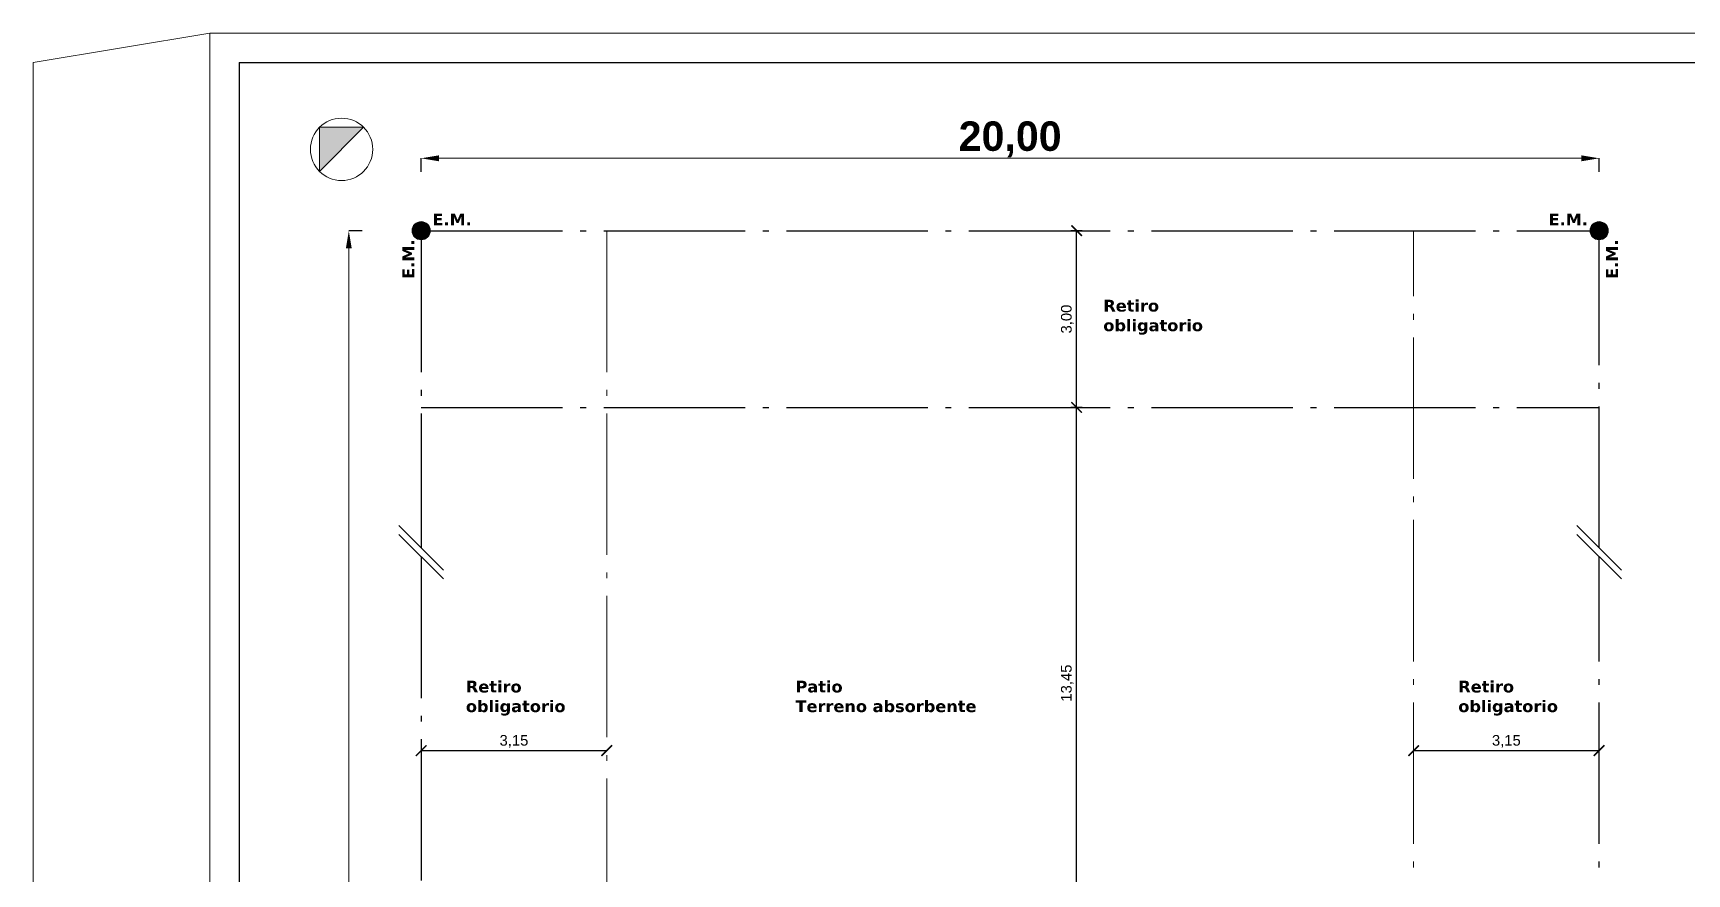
# Model space of a CAD drawing. Header units: millimetres. Extents: x 1434 to 1553, y 1501 to 1543.
# Drawn here: x 1458.48 to 1486.56, y 1524.86 to 1539.14 of the extents above; entities that cross this region are included whole.
import ezdxf

# ---------------------------------------------------------------- set-up
doc = ezdxf.new("R2010")
doc.units = ezdxf.units.MM
doc.linetypes.add('ACAD_ISO04W100', pattern=[30, 24, -3, 0, -3])
for name, color, linetype, lineweight in [('0.2', 40, 'Continuous', 20), ('0.3', 30, 'Continuous', 30), ('cotas', 104, 'Continuous', 18), ('L.M.', 160, 'ACAD_ISO04W100', 30), ('nomenclatura', 41, 'Continuous', 18)]:
    doc.layers.add(name, color=color, linetype=linetype, lineweight=lineweight)
doc.layers.add('gris', color=252, linetype='Continuous', lineweight=18, true_color=0x696969)
doc.styles.add('SANSSERIFBOLD', font='sasb____.pfb')
doc.styles.get("Standard").update_dxf_attribs({"font": 'ARIAL.TTF'})
doc.dimstyles.new('BM-1en 100', dxfattribs={"dimtxt": 0.18, "dimasz": 0.18, "dimexe": 0.1, "dimexo": 0.1, "dimgap": 0.05, "dimtad": 1, "dimtxsty": 'Standard', "dimblk": 'ARCHTICK', "dimcen": -0.18, "dimadec": 0, "dimazin": 0, "dimtfac": 1, "dimtmove": 0, "dimatfit": 3, "dimldrblk": 'ARCHTICK', "dimfxl": 1, "dimarcsym": 0})
doc.dimstyles.new('ISO-25', dxfattribs={"dimtxt": 2.5, "dimasz": 2.5, "dimexe": 1.25, "dimexo": 0.625, "dimtad": 1, "dimtxsty": 'Standard', "dimcen": 2.5, "dimadec": 0, "dimazin": 0, "dimtfac": 1, "dimtmove": 0, "dimatfit": 3, "dimfxl": 1, "dimarcsym": 0})

# ---------------------------------------------------------------- blocks, each defined once
blk = doc.blocks.new('*D6')
at = {"layer": 'cotas', "color": 0, "linetype": 'Continuous', "lineweight": -2}
for p, q in [((1464.071, 1535.783), (1463.842, 1535.783)), ((1464.071, 1509.873), (1463.842, 1509.873))]:
    blk.add_line(p, q, dxfattribs=at)
at = {"layer": 'cotas', "color": 0, "linetype": 'Continuous', "lineweight": 9}
blk.add_line((1463.842, 1535.483), (1463.842, 1510.173), dxfattribs=at)
at = {"layer": 'cotas', "color": 0, "linetype": 'Continuous'}
for points in [[(1463.792, 1535.483), (1463.892, 1535.483), (1463.842, 1535.783)], [(1463.792, 1510.173), (1463.892, 1510.173), (1463.842, 1509.873)]]:
    blk.add_solid(points, dxfattribs=at)
at = {"layer": 'Defpoints', "color": 0, "linetype": 'Continuous'}
for p in [(1464.071, 1535.783), (1463.842, 1509.873), (1464.071, 1509.873)]:
    blk.add_point(p, dxfattribs=at)
at = {"layer": 'cotas', "linetype": 'Continuous', "insert": (1463.522, 1522.828), "char_height": 0.5, "attachment_point": 5, "rotation": 90, "style": 'SANSSERIFBOLD'}
blk.add_mtext('30,00', dxfattribs=at)
blk = doc.blocks.new('_ArchTick')
at = {"color": 0, "linetype": 'ByBlock', "const_width": 0.15}
blk.add_lwpolyline([(-0.5, -0.5), (0.5, 0.5)], dxfattribs=at)
blk = doc.blocks.new('*D8')
at = {"layer": 'cotas', "color": 0, "lineweight": -2}
blk.add_line((1481.921, 1526.957), (1485.071, 1526.957), dxfattribs=at)
at = {"layer": 'Defpoints', "color": 0}
for p in [(1481.921, 1526.957), (1485.071, 1526.957), (1485.071, 1526.957)]:
    blk.add_point(p, dxfattribs=at)
at = {"layer": 'cotas', "color": 0, "lineweight": -2, "xscale": 0.18, "yscale": 0.18, "zscale": 0.18, "rotation": 180}
blk.add_blockref('_ArchTick', (1481.921, 1526.957), dxfattribs=at)
at = {"layer": 'cotas', "color": 0, "lineweight": -2, "xscale": 0.18, "yscale": 0.18, "zscale": 0.18}
blk.add_blockref('_ArchTick', (1485.071, 1526.957), dxfattribs=at)
at = {"layer": 'cotas', "color": 0, "insert": (1483.496, 1527.115), "char_height": 0.18, "attachment_point": 5}
blk.add_mtext('3,15', dxfattribs=at)
blk = doc.blocks.new('*D9')
at = {"layer": 'cotas', "color": 0, "lineweight": -2}
blk.add_line((1465.071, 1526.957), (1468.221, 1526.957), dxfattribs=at)
at = {"layer": 'Defpoints', "color": 0}
for p in [(1465.071, 1526.957), (1468.221, 1526.957), (1468.221, 1526.957)]:
    blk.add_point(p, dxfattribs=at)
at = {"layer": 'cotas', "color": 0, "lineweight": -2, "xscale": 0.18, "yscale": 0.18, "zscale": 0.18, "rotation": 180}
blk.add_blockref('_ArchTick', (1465.071, 1526.957), dxfattribs=at)
at = {"layer": 'cotas', "color": 0, "lineweight": -2, "xscale": 0.18, "yscale": 0.18, "zscale": 0.18}
blk.add_blockref('_ArchTick', (1468.221, 1526.957), dxfattribs=at)
at = {"layer": 'cotas', "color": 0, "insert": (1466.646, 1527.115), "char_height": 0.18, "attachment_point": 5}
blk.add_mtext('3,15', dxfattribs=at)
blk = doc.blocks.new('*D10')
at = {"layer": 'cotas', "color": 0, "linetype": 'Continuous', "lineweight": -2}
for p, q in [((1465.071, 1536.783), (1465.071, 1537.012)), ((1485.071, 1536.783), (1485.071, 1537.012))]:
    blk.add_line(p, q, dxfattribs=at)
at = {"layer": 'cotas', "color": 0, "linetype": 'Continuous', "lineweight": 9}
blk.add_line((1465.371, 1537.012), (1484.771, 1537.012), dxfattribs=at)
at = {"layer": 'cotas', "color": 0, "linetype": 'Continuous'}
for points in [[(1465.371, 1537.062), (1465.371, 1536.962), (1465.071, 1537.012)], [(1484.771, 1537.062), (1484.771, 1536.962), (1485.071, 1537.012)]]:
    blk.add_solid(points, dxfattribs=at)
at = {"layer": 'Defpoints', "color": 0, "linetype": 'Continuous'}
for p in [(1485.071, 1537.012), (1465.071, 1536.783), (1485.071, 1536.783)]:
    blk.add_point(p, dxfattribs=at)
at = {"layer": 'cotas', "linetype": 'Continuous', "insert": (1475.071, 1537.332), "char_height": 0.5, "attachment_point": 5, "style": 'SANSSERIFBOLD'}
blk.add_mtext('20,00', dxfattribs=at)
blk = doc.blocks.new('*D41')
at = {"layer": 'cotas', "color": 0, "lineweight": -2}
for p, q in [((1476.295, 1535.783), (1476.099, 1535.783)), ((1476.199, 1532.783), (1476.199, 1535.783))]:
    blk.add_line(p, q, dxfattribs=at)
at = {"layer": 'Defpoints', "color": 0}
for p in [(1476.199, 1535.783), (1476.395, 1535.783), (1476.199, 1532.783)]:
    blk.add_point(p, dxfattribs=at)
at = {"layer": 'cotas', "color": 0, "lineweight": -2, "xscale": 0.18, "yscale": 0.18, "zscale": 0.18}
for p, rotation in [((1476.199, 1535.783), 90), ((1476.199, 1532.783), 270)]:
    blk.add_blockref('_ArchTick', p, dxfattribs=dict(at, rotation=rotation))
at = {"layer": 'cotas', "color": 0, "insert": (1476.041, 1534.283), "char_height": 0.18, "attachment_point": 5, "rotation": 90}
blk.add_mtext('3,00', dxfattribs=at)
blk = doc.blocks.new('*D42')
at = {"layer": 'cotas', "color": 0, "lineweight": -2}
for p, q in [((1476.295, 1532.783), (1476.099, 1532.783)), ((1476.199, 1523.423), (1476.199, 1532.783))]:
    blk.add_line(p, q, dxfattribs=at)
at = {"layer": 'Defpoints', "color": 0}
for p in [(1476.199, 1532.783), (1476.395, 1532.783), (1476.199, 1523.423)]:
    blk.add_point(p, dxfattribs=at)
at = {"layer": 'cotas', "color": 0, "lineweight": -2, "xscale": 0.18, "yscale": 0.18, "zscale": 0.18}
for p, rotation in [((1476.199, 1532.783), 90), ((1476.199, 1523.423), 270)]:
    blk.add_blockref('_ArchTick', p, dxfattribs=dict(at, rotation=rotation))
at = {"layer": 'cotas', "color": 0, "insert": (1476.041, 1528.103), "char_height": 0.18, "attachment_point": 5, "rotation": 90}
blk.add_mtext('13,45', dxfattribs=at)

msp = doc.modelspace()

# ---------------------------------------------------------------- hatches: boundary and pattern name
at = {"layer": 'gris'}
msp.add_hatch(color=256, dxfattribs=at).paths.add_polyline_path([(1464.0933, 1537.5377), (1463.3446, 1536.7891), (1463.3446, 1537.5377)])
h = msp.add_hatch(color=256, dxfattribs=at)
h.paths.add_polyline_path([(1465.0697, 1535.937, 0.4111855), (1464.9167, 1535.7825), (1465.0713, 1535.7825)])
h.paths.add_polyline_path([(1465.0697, 1535.937), (1465.0713, 1535.7825), (1465.2258, 1535.7825, 0.4172482)])
h.paths.add_polyline_path([(1465.2258, 1535.7825), (1465.0713, 1535.7825), (1465.0729, 1535.628, 0.4111855)])
h.paths.add_polyline_path([(1465.0713, 1535.7825), (1464.9167, 1535.7825, 0.4172482), (1465.0729, 1535.628)])
h = msp.add_hatch(color=256, dxfattribs=at)
h.paths.add_polyline_path([(1485.0697, 1535.937, 0.4111855), (1484.9167, 1535.7825), (1485.0713, 1535.7825)])
h.paths.add_polyline_path([(1485.0697, 1535.937), (1485.0713, 1535.7825), (1485.2258, 1535.7825, 0.4172482)])
h.paths.add_polyline_path([(1485.2258, 1535.7825), (1485.0713, 1535.7825), (1485.0729, 1535.628, 0.4111855)])
h.paths.add_polyline_path([(1485.0713, 1535.7825), (1484.9167, 1535.7825, 0.4172482), (1485.0729, 1535.628)])

# ---------------------------------------------------------------- linework, layer by layer
at = {"layer": '0.2'}
for p, q in [((1461.4813, 1539.1376), (1458.4813, 1538.6376)), ((1461.4813, 1507.1376), (1461.4813, 1539.1376)), ((1461.4813, 1539.1376), (1546.4813, 1539.1376)), ((1458.4813, 1538.6376), (1458.4813, 1507.6376))]:
    msp.add_line(p, q, dxfattribs=at)
msp.add_lwpolyline([(1463.3446, 1536.7891), (1464.0933, 1537.5377), (1463.3446, 1537.5377), (1463.3446, 1536.7891)], dxfattribs=at)
for centre, radius in [((1463.719, 1537.1634), 0.5294), ((1465.0713, 1535.7825), 0.1545), ((1485.0713, 1535.7825), 0.1545)]:
    msp.add_circle(centre, radius, dxfattribs=at)
at = {"layer": '0.3', "lineweight": 30}
for q in [(1461.9813, 1507.6376), (1545.9813, 1538.6376)]:
    msp.add_line((1461.9813, 1538.6376), q, dxfattribs=at)
at = {"layer": '0.3'}
for p, q in [((1464.6932, 1530.7776), (1465.4493, 1530.0216)), ((1484.6932, 1530.7776), (1485.4493, 1530.0216)), ((1464.6932, 1530.6276), (1465.4493, 1529.8716)), ((1484.6932, 1530.6276), (1485.4493, 1529.8716))]:
    msp.add_line(p, q, dxfattribs=at)
at = {"layer": 'gris', "linetype": 'ACAD_ISO04W100', "ltscale": 0.1}
for p, q in [((1468.2213, 1535.7825), (1468.2213, 1509.8725)), ((1481.9213, 1509.8725), (1481.9213, 1535.7825))]:
    msp.add_line(p, q, dxfattribs=at)
at = {"layer": 'L.M.', "linetype": 'ACAD_ISO04W100', "ltscale": 0.1}
for p, q in [((1465.0713, 1535.7825), (1465.0713, 1530.3996)), ((1465.0713, 1535.7825), (1485.0713, 1535.7825)), ((1485.0713, 1530.3996), (1485.0713, 1535.7825)), ((1465.0713, 1532.7825), (1485.0713, 1532.7825)), ((1465.0713, 1530.2496), (1465.0713, 1509.8725)), ((1485.0713, 1509.8725), (1485.0713, 1530.2496))]:
    msp.add_line(p, q, dxfattribs=at)

# ---------------------------------------------------------------- texts
at = {"layer": 'nomenclatura', "linetype": 'Continuous', "lineweight": 15, "char_height": 0.2}
for s, insert, width, attachment_point in [('{\\fVerdana|b1|i0|c0|p34;E.M.}', (1465.9296, 1536.0729), 0.876569, 3), ('{\\fVerdana|b1|i0|c0|p34;E.M.}', (1484.2129, 1536.0729), 0.876569, 1), ('{\\fVerdana|b1|i0|c0|p34;Retiro \\Pobligatorio}', (1476.6527, 1534.6101), 7.979467, 1), ('{\\fVerdana|b1|i0|c0|p34;Retiro \\Pobligatorio}', (1465.8299, 1528.1438), 7.979467, 1), ('{\\fVerdana|b1|i0|c0|p34;Patio\\PTerreno absorbente}', (1471.4264, 1528.1438), 7.979467, 1), ('{\\fVerdana|b1|i0|c0|p34;Retiro \\Pobligatorio}', (1482.6799, 1528.1438), 7.979467, 1)]:
    msp.add_mtext(s, dxfattribs=dict(at, insert=insert, width=width, attachment_point=attachment_point))
at = {"layer": 'nomenclatura', "linetype": 'Continuous', "lineweight": 15, "char_height": 0.2, "width": 0.876569, "rotation": 90}
for insert, attachment_point in [((1464.9527, 1534.965), 7), ((1485.1898, 1534.965), 1)]:
    msp.add_mtext('{\\fVerdana|b1|i0|c0|p34;E.M.}', dxfattribs=dict(at, insert=insert, attachment_point=attachment_point))

# ---------------------------------------------------------------- dimensions: what is measured, and where the dimension line sits
at = {"layer": 'cotas', "linetype": 'Continuous'}
for base, p1, p2, angle, text, picture, middle in [((1485.0713, 1537.0121), (1465.0713, 1536.7825), (1485.0713, 1536.7825), 180, '20,00', '*D10', (1475.0713, 1537.0121)), ((1463.8417, 1509.8725), (1464.0713, 1535.7825), (1464.0713, 1509.8725), 90, '30,00', '*D6', (1463.8417, 1522.8275))]:
    dim = msp.add_linear_dim(base=base, p1=p1, p2=p2, angle=angle, text=text, dimstyle='ISO-25', override={"dimtxt": 0.5, "dimasz": 0.3, "dimexe": 0, "dimexo": 0, "dimgap": 0.01, "dimzin": 0, "dimtxsty": 'SANSSERIFBOLD', "dimclrt": 256, "dimlwd": 9}, dxfattribs=at)
    dim.commit()
    dim.dimension.update_dxf_attribs({"geometry": picture, "text_midpoint": middle, "dimtype": 160})
at = {"layer": 'cotas'}
for base, p1, p2, text, picture, middle in [((1476.1988, 1535.7825), (1476.1988, 1532.7825), (1476.395, 1535.7825), '3,00', '*D41', (1476.0407, 1534.2825)), ((1476.1988, 1532.7825), (1476.1988, 1523.4225), (1476.395, 1532.7825), '13,45', '*D42', (1476.0407, 1528.1025))]:
    dim = msp.add_linear_dim(base=base, p1=p1, p2=p2, angle=90, text=text, dimstyle='BM-1en 100', override={"dimzin": 0}, dxfattribs=at)
    dim.commit()
    dim.dimension.update_dxf_attribs({"geometry": picture, "text_midpoint": middle})
for base, p1, p2, picture, middle in [((1468.2213, 1526.9566), (1465.0713, 1526.9566), (1468.2213, 1526.9566), '*D9', (1466.6463, 1526.9566)), ((1485.0713, 1526.9566), (1481.9213, 1526.9566), (1485.0713, 1526.9566), '*D8', (1483.4963, 1526.9566))]:
    dim = msp.add_linear_dim(base=base, p1=p1, p2=p2, dimstyle='BM-1en 100', override={"dimzin": 0}, dxfattribs=at)
    dim.commit()
    dim.dimension.update_dxf_attribs({"geometry": picture, "text_midpoint": middle, "dimtype": 160})

doc.saveas('drawing.dxf')
